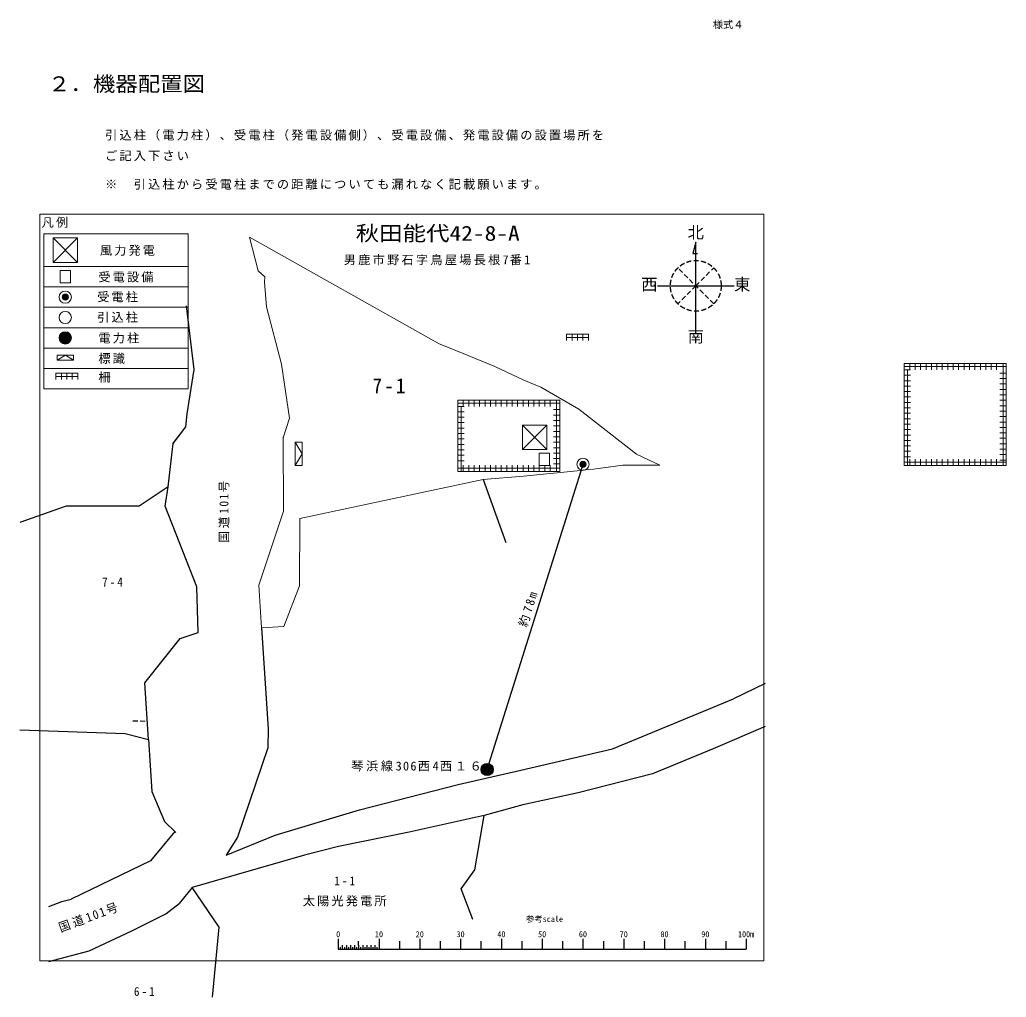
# Model space of a CAD drawing. Units: millimetres, scale not verified. Extents: x -199927 to 377259, y -102463 to 137153.
# Drawn here: x -199927 to 41921, y -102463 to 137153 of the extents above; entities that cross this region are included whole.
import ezdxf
from ezdxf.enums import TextEntityAlignment as Align

# ---------------------------------------------------------------- set-up
doc = ezdxf.new("R2010")
doc.units = ezdxf.units.MM
doc.header["$LTSCALE"] = 1000
doc.linetypes.add('DASHED1', pattern=[1.8, 1.2, -0.6])
for name, color, linetype, lineweight in [('1-0', 7, 'Continuous', 5), ('1-2', 6, 'Continuous', 5), ('1-7', 7, 'Continuous', 9), ('1-9', 3, 'Continuous', 5), ('1-F', 1, 'Continuous', 5), ('F-1', 5, 'Continuous', 9), ('F-4', 1, 'Continuous', 5)]:
    doc.layers.add(name, color=color, linetype=linetype, lineweight=lineweight)
for name, color, linetype in [('1-3', 1, 'Continuous'), ('1-4', 2, 'Continuous'), ('1-5', 1, 'Continuous'), ('1-6', 4, 'Continuous'), ('1-8', 1, 'Continuous'), ('F-2', 1, 'Continuous'), ('F-3', 1, 'Continuous'), ('F-8', 1, 'Continuous'), ('F-F', 4, 'DASHED1')]:
    doc.layers.add(name, color=color, linetype=linetype)
doc.styles.add('ＭＳ ゴシック', font='')
doc.styles.get('ＭＳ ゴシック').set_extended_font_data('MS Gothic')

msp = doc.modelspace()

# ---------------------------------------------------------------- hatches: boundary and pattern name
at = {"layer": '1-3'}
msp.add_hatch(color=230, dxfattribs=at).paths.add_polyline_path([(-83832, -46633, 1), (-86832, -46633, 1)])
at = {"layer": '1-9'}
msp.add_hatch(color=256, dxfattribs=at).paths.add_polyline_path([(-61093, 28175, 1), (-62593, 28175, 1)])
at = {"layer": 'F-4'}
for color, points in [(3, [(-188006, 69156, 1), (-189506, 69156, 1)]), (230, [(-187256, 59156, 1), (-190256, 59156, 1)])]:
    msp.add_hatch(color=color, dxfattribs=at).paths.add_polyline_path(points)

# ---------------------------------------------------------------- linework, layer by layer
at = {"layer": '1-0', "color": 3}
for p, q in [((-70671, 37782), (-76671, 31782)), ((-70671, 31782), (-76671, 37782))]:
    msp.add_line(p, q, dxfattribs=at)
at = {"layer": '1-0'}
for p, q in [((-130678, 33572), (-132388, 33572)), ((-132388, 33572), (-132388, 27872)), ((-130678, 30722), (-132388, 33572)), ((-130678, 33572), (-130678, 27872)), ((-130678, 30722), (-132388, 27872)), ((-130678, 27872), (-132388, 27872))]:
    msp.add_line(p, q, dxfattribs=at)
at = {"layer": '1-0', "color": 3}
msp.add_lwpolyline([(-70671, 31782), (-70671, 37782), (-76671, 37782), (-76671, 31782)], close=True, dxfattribs=at)
at = {"layer": '1-2'}
for p, q in [((-70055, 30905), (-72555, 30905)), ((-72555, 30905), (-72555, 27905)), ((-70055, 30905), (-70055, 27905)), ((-70055, 27905), (-72555, 27905))]:
    msp.add_line(p, q, dxfattribs=at)
at = {"layer": '1-3', "color": 7}
msp.add_circle((-85332, -46633), 1500, dxfattribs=at)
at = {"layer": '1-4'}
msp.add_line((-85332, -46633), (-61922, 27919), dxfattribs=at)
at = {"layer": '1-6'}
for p, q in [((-157202, 51451), (-159049, 67017)), ((-158873, 40546), (-157202, 51451)), ((-158873, 40546), (-157202, 51451)), ((-157202, 51451), (-157282, 52123)), ((-159225, 37379), (-158873, 40546)), ((-162303, 33246), (-159225, 37379)), ((-162303, 33246), (-161136, 34813)), ((-135307, 34657), (-135258, 34813)), ((-163501, 22693), (-162303, 33246)), ((-163501, 22693), (-162303, 33246)), ((-86280, 24471), (-80795, 9040)), ((-163501, 22693), (-170663, 17890)), ((-164287, 17890), (-163501, 22693)), ((-188564, 17896), (-199927, 13933)), ((-170663, 17890), (-188564, 17896)), ((-156514, -1871), (-164287, 17890)), ((-156150, -13013), (-156514, -1871)), ((-140617, -11875), (-139045, -36670)), ((-17195, -25592), (-24909, -29306)), ((-54623, -41597), (-24909, -29306)), ((-17195, -36090), (-29912, -41597)), ((-199927, -36944), (-174079, -37800)), ((-139045, -36670), (-139091, -41319)), ((-168386, -39249), (-167546, -52024)), ((-139091, -41319), (-146509, -63221)), ((-77093, -46795), (-54623, -41597)), ((-29912, -41597), (-44832, -47658)), ((-92460, -50327), (-77093, -46795)), ((-44832, -47658), (-63015, -52321)), ((-167546, -52024), (-164430, -59379)), ((-63015, -52321), (-76563, -55273)), ((-76563, -55273), (-86101, -57922)), ((-86101, -57922), (-104471, -61985)), ((-88331, -71227), (-86101, -57922)), ((-164430, -59379), (-161661, -62062)), ((-161870, -61860), (-167882, -69050)), ((-167882, -69050), (-187311, -78412)), ((-91715, -75859), (-88331, -71227)), ((-157637, -75586), (-160847, -79454)), ((-151036, -85300), (-157637, -75586)), ((-88849, -83439), (-91715, -75859)), ((-192816, -80185), (-189614, -79009)), ((-189614, -79009), (-187311, -78412)), ((-164081, -81989), (-160847, -79454)), ((-152678, -102463), (-151036, -85300)), ((-192816, -93675), (-182914, -91120))]:
    msp.add_line(p, q, dxfattribs=at)
at = {"layer": '1-6', "linetype": 'DASHED1'}
msp.add_line((-172177, -34672), (-168665, -34770), dxfattribs=at)
at = {"layer": '1-6'}
for points in [[(-169251, -25357), (-160575, -14527), (-156150, -13013)], [(-174079, -37800), (-168386, -39249), (-169251, -25357)], [(-146509, -63221), (-149336, -67637), (-137325, -62692), (-116659, -56509), (-92460, -50327)], [(-104471, -61985), (-121781, -65518), (-130083, -67637), (-157637, -75586)], [(-182914, -91120), (-172451, -86174), (-164081, -81989)]]:
    msp.add_lwpolyline(points, dxfattribs=at)
at = {"layer": '1-7', "color": 5}
for p, q in [((-143634, 83889), (-97142, 57735)), ((-143634, 83889), (-141486, 75636)), ((-141486, 75636), (-139827, 74128)), ((-139827, 74128), (-139916, 72818)), ((-139449, 66808), (-139916, 72818)), ((-135715, 52745), (-139449, 66808)), ((-97142, 57735), (-94406, 56633)), ((-83428, 52163), (-94406, 56633)), ((-133789, 39500), (-135715, 52745)), ((-76359, 48780), (-83428, 52163)), ((-72176, 47067), (-76359, 48780)), ((-62876, 41667), (-72176, 47067)), ((-135307, 34657), (-133789, 39500)), ((-135248, 16685), (-135307, 34657)), ((-76469, 25289), (-62484, 26697)), ((-60536, 26894), (-62484, 26697)), ((-60536, 26894), (-59249, 27023)), ((-131246, 14902), (-86280, 24471)), ((-131246, 14902), (-86280, 24471)), ((-86280, 24471), (-76469, 25289)), ((-141277, -1484), (-135248, 16685)), ((-131246, 14902), (-131309, -1619)), ((-141277, -1484), (-140617, -11875)), ((-131309, -1619), (-135167, -11545)), ((-135167, -11545), (-140617, -11875))]:
    msp.add_line(p, q, dxfattribs=at)
at = {"layer": '1-7'}
for p, q in [((-159225, 37379), (-158873, 40546)), ((-135248, 16685), (-135307, 34657)), ((-92460, -50327), (-77093, -46795)), ((-88331, -71227), (-86101, -57922))]:
    msp.add_line(p, q, dxfattribs=at)
at = {"layer": '1-7', "color": 6, "lineweight": 5}
msp.add_line((-131099, 33572), (-132388, 33572), dxfattribs=at)
at = {"layer": '1-7', "color": 5}
msp.add_lwpolyline([(-59249, 27023), (-52094, 28001), (-43027, 27957), (-48760, 30668), (-62876, 41667)], dxfattribs=at)
at = {"layer": '1-7'}
msp.add_lwpolyline([(-76563, -55273), (-86101, -57922), (-104471, -61985)], dxfattribs=at)
at = {"layer": '1-8'}
for p, q in [((-121850, -88177), (-121850, -90681)), ((-116850, -89681), (-116850, -88724)), ((-111850, -88177), (-111850, -90681)), ((-106850, -88724), (-106850, -90681)), ((-101850, -88177), (-101850, -90681)), ((-96850, -88724), (-96850, -90681)), ((-91850, -88177), (-91850, -90681)), ((-86850, -88724), (-86850, -90681)), ((-81850, -88177), (-81850, -90681)), ((-76850, -88724), (-76850, -90681)), ((-71850, -88177), (-71850, -90681)), ((-66850, -88724), (-66850, -90681)), ((-61850, -88177), (-61850, -90681)), ((-56850, -88724), (-56850, -90681)), ((-51850, -88177), (-51850, -90681)), ((-46850, -88724), (-46850, -90681)), ((-41850, -88177), (-41850, -90681)), ((-36850, -88724), (-36850, -90681)), ((-31850, -88177), (-31850, -90681)), ((-26850, -88724), (-26850, -90681)), ((-21850, -88177), (-21850, -90681)), ((-121850, -89681), (-121850, -90681)), ((-121850, -90681), (-21850, -90681)), ((-121350, -90181), (-121350, -90681)), ((-120850, -89681), (-120850, -90681)), ((-120350, -90181), (-120350, -90681)), ((-119850, -89681), (-119850, -90681)), ((-119350, -90181), (-119350, -90681)), ((-118850, -89681), (-118850, -90681)), ((-118350, -90181), (-118350, -90681)), ((-117850, -89681), (-117850, -90681)), ((-117350, -90181), (-117350, -90681)), ((-116850, -89681), (-116850, -90681)), ((-116350, -90181), (-116350, -90681)), ((-115850, -89681), (-115850, -90681)), ((-115350, -90181), (-115350, -90681)), ((-114850, -89681), (-114850, -90681)), ((-114350, -90181), (-114350, -90681)), ((-113850, -89681), (-113850, -90681)), ((-113350, -90181), (-113350, -90681)), ((-112850, -89681), (-112850, -90681)), ((-112350, -90181), (-112350, -90681))]:
    msp.add_line(p, q, dxfattribs=at)
at = {"layer": '1-9', "color": 7}
msp.add_circle((-61843, 28175), 1500, dxfattribs=at)
at = {"layer": '1-9', "color": 134}
msp.add_circle((-61843, 28175), 1500, dxfattribs=at)
at = {"layer": '1-9'}
msp.add_circle((-61843, 28175), 750, dxfattribs=at)
at = {"layer": '1-F'}
for p, q in [((-65860, 60076), (-65860, 58520)), ((-65860, 59298), (-60534, 59298)), ((-64529, 60076), (-64529, 58520)), ((-63197, 60076), (-63197, 58520)), ((-61866, 60076), (-61866, 58520)), ((-60534, 60076), (-60534, 58520)), ((16921, 52891), (16921, 51335)), ((16921, 52113), (22247, 52113)), ((16921, 51335), (18477, 51335)), ((17699, 46008), (17699, 51335)), ((18252, 52891), (18252, 51335)), ((19584, 52891), (19584, 51335)), ((20915, 52891), (20915, 51335)), ((22247, 52891), (22247, 51335)), ((22247, 52891), (22247, 51335)), ((22247, 52113), (27573, 52113)), ((23579, 52891), (23579, 51335)), ((24910, 52891), (24910, 51335)), ((26242, 52891), (26242, 51335)), ((27573, 52891), (27573, 51335)), ((27573, 52891), (27573, 51335)), ((27573, 52113), (32900, 52113)), ((28905, 52891), (28905, 51335)), ((30236, 52891), (30236, 51335)), ((31568, 52891), (31568, 51335)), ((32900, 52891), (32900, 51335)), ((32900, 52891), (32900, 51335)), ((32900, 52113), (38226, 52113)), ((34231, 52891), (34231, 51335)), ((35563, 52891), (35563, 51335)), ((36894, 52891), (36894, 51335)), ((38226, 52891), (38226, 51335)), ((38226, 52891), (38226, 51335)), ((38226, 52113), (41921, 52113)), ((39558, 52891), (39558, 51335)), ((41143, 52891), (41143, 49196)), ((16921, 50003), (18477, 50003)), ((16921, 48671), (18477, 48671)), ((41921, 50528), (40365, 50528)), ((41921, 49196), (40365, 49196)), ((41921, 49196), (40365, 49196)), ((41143, 49196), (41143, 43870)), ((16921, 47340), (18477, 47340)), ((16921, 46008), (18477, 46008)), ((16921, 46008), (18477, 46008)), ((17699, 40682), (17699, 46008)), ((41921, 47864), (40365, 47864)), ((41921, 46533), (40365, 46533)), ((-92525, 43939), (-92525, 42383)), ((-91193, 43939), (-91193, 42383)), ((-89862, 43939), (-89862, 42383)), ((-88530, 43939), (-88530, 42383)), ((-87199, 43939), (-87199, 42383)), ((-87199, 43939), (-87199, 42383)), ((-85867, 43939), (-85867, 42383)), ((-84535, 43939), (-84535, 42383)), ((-83204, 43939), (-83204, 42383)), ((-81872, 43939), (-81872, 42383)), ((-81872, 43939), (-81872, 42383)), ((-80541, 43939), (-80541, 42383)), ((-79209, 43939), (-79209, 42383)), ((-77878, 43939), (-77878, 42383)), ((-76546, 43939), (-76546, 42383)), ((-76546, 43939), (-76546, 42383)), ((-75214, 43939), (-75214, 42383)), ((-73883, 43939), (-73883, 42383)), ((-72551, 43939), (-72551, 42383)), ((-71220, 43939), (-71220, 42383)), ((-71220, 43939), (-71220, 42383)), ((-69888, 43939), (-69888, 42383)), ((-68303, 43939), (-68303, 40245)), ((16921, 44677), (18477, 44677)), ((41921, 45201), (40365, 45201)), ((41921, 43870), (40365, 43870)), ((41921, 43870), (40365, 43870)), ((41143, 43870), (41143, 38543)), ((-92525, 43161), (-87199, 43161)), ((-92525, 42383), (-90969, 42383)), ((-91747, 37057), (-91747, 42383)), ((-87199, 43161), (-81872, 43161)), ((-81872, 43161), (-76546, 43161)), ((-76546, 43161), (-71220, 43161)), ((-71220, 43161), (-67525, 43161)), ((-67525, 41576), (-69081, 41576)), ((16921, 43345), (18477, 43345)), ((16921, 42013), (18477, 42013)), ((41921, 42538), (40365, 42538)), ((41921, 41206), (40365, 41206)), ((-92525, 41052), (-90969, 41052)), ((-92525, 39720), (-90969, 39720)), ((-67525, 40245), (-69081, 40245)), ((-67525, 40245), (-69081, 40245)), ((-67525, 38913), (-69081, 38913)), ((-68303, 40245), (-68303, 34918)), ((16921, 40682), (18477, 40682)), ((16921, 40682), (18477, 40682)), ((16921, 39350), (18477, 39350)), ((17699, 35356), (17699, 40682)), ((41921, 39875), (40365, 39875)), ((-92525, 38389), (-90969, 38389)), ((-92525, 37057), (-90969, 37057)), ((-92525, 37057), (-90969, 37057)), ((-91747, 31731), (-91747, 37057)), ((-67525, 37582), (-69081, 37582)), ((16921, 38019), (18477, 38019)), ((16921, 36687), (18477, 36687)), ((41921, 38543), (40365, 38543)), ((41921, 38543), (40365, 38543)), ((41921, 37212), (40365, 37212)), ((41143, 38543), (41143, 33217)), ((-92525, 35725), (-90969, 35725)), ((-92525, 34394), (-90969, 34394)), ((-67525, 36250), (-69081, 36250)), ((-67525, 34918), (-69081, 34918)), ((-67525, 34918), (-69081, 34918)), ((-68303, 34918), (-68303, 29592)), ((16921, 35356), (18477, 35356)), ((16921, 35356), (18477, 35356)), ((16921, 34024), (18477, 34024)), ((17699, 30029), (17699, 35356)), ((41921, 35880), (40365, 35880)), ((41921, 34549), (40365, 34549)), ((-92525, 33062), (-90969, 33062)), ((-92525, 31731), (-90969, 31731)), ((-92525, 31731), (-90969, 31731)), ((-91747, 26404), (-91747, 31731)), ((-67525, 33587), (-69081, 33587)), ((-67525, 32255), (-69081, 32255)), ((16921, 32692), (18477, 32692)), ((41921, 33217), (40365, 33217)), ((41921, 33217), (40365, 33217)), ((41921, 31885), (40365, 31885)), ((41143, 33217), (41143, 27891)), ((-92525, 30399), (-90969, 30399)), ((-92525, 29067), (-90969, 29067)), ((-67525, 30924), (-69081, 30924)), ((-67525, 29592), (-69081, 29592)), ((-67525, 29592), (-69081, 29592)), ((-68303, 29592), (-68303, 26439)), ((16921, 31361), (18477, 31361)), ((16921, 30029), (18477, 30029)), ((16921, 30029), (18477, 30029)), ((17699, 27891), (17699, 30029)), ((18252, 27891), (18252, 29447)), ((19584, 27891), (19584, 29447)), ((20915, 27891), (20915, 29447)), ((22247, 27891), (22247, 29447)), ((22247, 27891), (22247, 29447)), ((23579, 27891), (23579, 29447)), ((24910, 27891), (24910, 29447)), ((26242, 27891), (26242, 29447)), ((27573, 27891), (27573, 29447)), ((27573, 27891), (27573, 29447)), ((28905, 27891), (28905, 29447)), ((30236, 27891), (30236, 29447)), ((31568, 27891), (31568, 29447)), ((32900, 27891), (32900, 29447)), ((32900, 27891), (32900, 29447)), ((34231, 27891), (34231, 29447)), ((35563, 27891), (35563, 29447)), ((36894, 27891), (36894, 29447)), ((38226, 27891), (38226, 29447)), ((38226, 27891), (38226, 29447)), ((39558, 27891), (39558, 29447)), ((41921, 30554), (40365, 30554)), ((41921, 29222), (40365, 29222)), ((-92525, 27246), (-92525, 27217)), ((-87199, 27217), (-92525, 27217)), ((-91193, 26439), (-91193, 27995)), ((-89862, 26439), (-89862, 27995)), ((-88530, 26439), (-88530, 27995)), ((-87199, 26439), (-87199, 27995)), ((-87199, 26439), (-87199, 27995)), ((-81872, 27217), (-87199, 27217)), ((-85867, 26439), (-85867, 27995)), ((-84535, 26439), (-84535, 27995)), ((-83204, 26439), (-83204, 27995)), ((-81872, 26439), (-81872, 27995)), ((-81872, 26439), (-81872, 27995)), ((-76546, 27217), (-81872, 27217)), ((-80541, 26439), (-80541, 27995)), ((-79209, 26439), (-79209, 27995)), ((-77878, 26439), (-77878, 27995)), ((-76546, 26439), (-76546, 27995)), ((-76546, 26439), (-76546, 27995)), ((-71220, 27217), (-76546, 27217)), ((-75214, 26439), (-75214, 27995)), ((-73883, 26439), (-73883, 27995)), ((-72551, 26439), (-72551, 27995)), ((-71220, 26439), (-71220, 27995)), ((-71220, 26439), (-71220, 27995)), ((-67525, 27217), (-71220, 27217)), ((-69888, 26439), (-69888, 27995)), ((-67525, 28260), (-69081, 28260)), ((16921, 28698), (16921, 28669)), ((22247, 28669), (16921, 28669)), ((27573, 28669), (22247, 28669)), ((32900, 28669), (27573, 28669)), ((38226, 28669), (32900, 28669)), ((41921, 28669), (38226, 28669)), ((40365, 27891), (41921, 27891)), ((-69081, 26439), (-67525, 26439))]:
    msp.add_line(p, q, dxfattribs=at)
at = {"layer": '1-F', "color": 3}
for p, q in [((-65860, 60076), (-60534, 60076)), ((16921, 52891), (22247, 52891)), ((16921, 52891), (16921, 27891)), ((16921, 52891), (41921, 52891)), ((16921, 46008), (16921, 51335)), ((22247, 52891), (27573, 52891)), ((27573, 52891), (32900, 52891)), ((32900, 52891), (38226, 52891)), ((41921, 27891), (41921, 52891)), ((41921, 49196), (41921, 43870)), ((16921, 40682), (16921, 46008)), ((-92525, 26439), (-92525, 43939)), ((-67525, 43939), (-92525, 43939)), ((-92525, 43939), (-87199, 43939)), ((-92525, 43939), (-67525, 43939)), ((-87199, 43939), (-81872, 43939)), ((-81872, 43939), (-76546, 43939)), ((-76546, 43939), (-71220, 43939)), ((-67525, 43939), (-67525, 26439)), ((41921, 43870), (41921, 38543)), ((-92525, 37057), (-92525, 42383)), ((-67525, 40245), (-67525, 34918)), ((16921, 35356), (16921, 40682)), ((-92525, 31731), (-92525, 37057)), ((41921, 38543), (41921, 33217)), ((-67525, 34918), (-67525, 29592)), ((16921, 30029), (16921, 35356)), ((-92525, 26404), (-92525, 31731)), ((41921, 27891), (16921, 27891)), ((27573, 27891), (22247, 27891)), ((32900, 27891), (27573, 27891)), ((38226, 27891), (32900, 27891)), ((-92525, 26439), (-67525, 26439)), ((-67525, 26439), (-92525, 26439)), ((-81872, 26439), (-87199, 26439)), ((-76546, 26439), (-81872, 26439)), ((-71220, 26439), (-76546, 26439))]:
    msp.add_line(p, q, dxfattribs=at)
at = {"layer": 'F-1'}
for p, q in [((-195000, -93500), (-195000, 89500)), ((-195000, 89500), (-17500, 89500)), ((-17500, -93500), (-17500, 89500)), ((-195000, -93500), (-17500, -93500))]:
    msp.add_line(p, q, dxfattribs=at)
at = {"layer": 'F-4'}
for p, q in [((-194054, 84656), (-158641, 84656)), ((-194054, 84656), (-194054, 46656)), ((-158641, 84656), (-158641, 46656)), ((-194054, 76656), (-158641, 76656)), ((-158641, 71656), (-194054, 71656)), ((-158641, 66656), (-194054, 66656)), ((-158641, 61656), (-194054, 61656)), ((-158641, 56656), (-194054, 56656)), ((-194054, 51656), (-158641, 51656)), ((-191043, 50508), (-191043, 48952)), ((-191043, 49730), (-185716, 49730)), ((-189711, 50508), (-189711, 48952)), ((-188380, 50508), (-188380, 48952)), ((-187048, 50508), (-187048, 48952)), ((-185716, 50508), (-185716, 48952)), ((-194054, 46656), (-158641, 46656))]:
    msp.add_line(p, q, dxfattribs=at)
at = {"layer": 'F-4', "color": 3}
for p, q in [((-191756, 83656), (-191756, 77656)), ((-191043, 50508), (-185716, 50508))]:
    msp.add_line(p, q, dxfattribs=at)
at = {"layer": 'F-4', "color": 6}
for p, q in [((-190006, 75656), (-187506, 75656)), ((-190006, 75656), (-190006, 72656)), ((-187506, 75656), (-187506, 72656)), ((-190006, 72656), (-187506, 72656))]:
    msp.add_line(p, q, dxfattribs=at)
at = {"layer": 'F-4', "color": 7}
for p, q in [((-190715, 54930), (-186715, 54930)), ((-190715, 54930), (-190715, 53730)), ((-188715, 54930), (-190715, 53730)), ((-190715, 53730), (-186715, 53730)), ((-188715, 54930), (-186715, 53730)), ((-186715, 54930), (-186715, 53730))]:
    msp.add_line(p, q, dxfattribs=at)
at = {"layer": 'F-4', "color": 3}
msp.add_lwpolyline([(-185756, 83656), (-191756, 83656), (-185756, 77656)], dxfattribs=at)
msp.add_lwpolyline([(-185756, 83656), (-191756, 77656), (-185756, 77656)], close=True, dxfattribs=at)
at = {"layer": 'F-4', "color": 134}
msp.add_circle((-188756, 69156), 1500, dxfattribs=at)
at = {"layer": 'F-4', "color": 3}
msp.add_circle((-188756, 69156), 750, dxfattribs=at)
at = {"layer": 'F-4', "color": 7}
for centre in [(-188756, 64156), (-188756, 59156)]:
    msp.add_circle(centre, 1500, dxfattribs=at)
at = {"layer": 'F-F'}
for p, q in [((-29789, 67528), (-38586, 76324)), ((-34187, 71926), (-29789, 76324)), ((-34187, 71926), (-38586, 67528))]:
    msp.add_line(p, q, dxfattribs=at)
at = {"layer": 'F-F', "linetype": 'Continuous'}
msp.add_line((-43577, 71926), (-24797, 71926), dxfattribs=at)
msp.add_lwpolyline([(-34187, 61206), (-34187, 82646), (-34939, 79840), (-33762, 79840)], dxfattribs=at)
at = {"layer": 'F-F'}
msp.add_circle((-34187, 71926), 6220, dxfattribs=at)

# ---------------------------------------------------------------- texts
at = {"layer": '1-3', "char_height": 2199, "attachment_point": 7, "style": 'ＭＳ ゴシック'}
for insert, rotation in [((-148510, 8970), 90), ((-189821, -86742), 20.171)]:
    msp.add_mtext('\\T1.24;\\W0.95;国道101号', dxfattribs=dict(at, insert=insert, rotation=rotation))
at = {"layer": '1-3', "insert": (-118665, -47129), "char_height": 2199, "attachment_point": 7, "style": 'ＭＳ ゴシック'}
msp.add_mtext('\\T1.21;琴浜線306西4西１６', dxfattribs=at)
at = {"layer": '1-4', "color": 1, "insert": (-75394, -11942), "char_height": 2199, "attachment_point": 7, "rotation": 72.568, "style": 'ＭＳ ゴシック'}
msp.add_mtext('\\T1.29;\\W0.95;約78m', dxfattribs=at)
at = {"layer": '1-5', "char_height": 2199, "attachment_point": 7, "style": 'ＭＳ ゴシック'}
for s, insert in [('\\T1.38;\\W0.9;7-4', (-179715, -1776)), ('\\T1.38;\\W0.9;1-1', (-122799, -75040)), ('\\T1.17;太陽光発電所', (-130534, -80197)), ('\\T1.38;\\W0.9;6-1', (-171924, -102176))]:
    msp.add_mtext(s, dxfattribs=dict(at, insert=insert))
at = {"layer": '1-7', "color": 1, "insert": (-113448, 45596), "char_height": 3666, "attachment_point": 7, "style": 'ＭＳ ゴシック'}
msp.add_mtext('\\T1.21;\\W0.95;7-1', dxfattribs=at)
at = {"layer": '1-8', "style": 'ＭＳ ゴシック'}
for s, p in [('参考scale', (-75827, -84461)), ('0', (-122350, -88177)), ('10', (-112850, -88177)), ('20', (-102850, -88177)), ('30', (-92850, -88177)), ('40', (-82850, -88177)), ('50', (-72850, -88177)), ('60', (-62850, -88177)), ('70', (-52850, -88177)), ('80', (-42850, -88177)), ('90', (-32850, -88177)), ('100m', (-23850, -88177))]:
    msp.add_text(s, height=1466, dxfattribs=at).set_placement(p, align=Align.BOTTOM_LEFT)
at = {"layer": 'F-2', "style": 'ＭＳ ゴシック', "width": 1.1}
msp.add_text('２．機器配置図', height=3666, dxfattribs=at).set_placement((-193000, 118500), align=Align.BOTTOM_LEFT)
at = {"layer": 'F-2', "char_height": 2199, "attachment_point": 7, "style": 'ＭＳ ゴシック'}
for s, insert in [('\\T1.17;引込柱（電力柱）、受電柱（発電設備側）、受電設備、発電設備の設置場所を', (-179000, 107500)), ('\\T1.17;ご記入下さい', (-179000, 102500)), ('\\T1.17;※\u3000引込柱から受電柱までの距離についても漏れなく記載願います。', (-179000, 95500))]:
    msp.add_mtext(s, dxfattribs=dict(at, insert=insert))
at = {"layer": 'F-3', "style": 'ＭＳ ゴシック'}
msp.add_text('様式４', height=1833, dxfattribs=at).set_placement((-30000, 134500), align=Align.BOTTOM_LEFT)
at = {"layer": 'F-4', "style": 'ＭＳ ゴシック'}
msp.add_text('柵', height=2199, dxfattribs=at).set_placement((-180642, 47782), align=Align.BOTTOM_LEFT)
at = {"layer": 'F-4', "char_height": 2199, "attachment_point": 7, "style": 'ＭＳ ゴシック'}
for s, insert in [('\\T1.17;凡例', (-194549, 86139)), ('\\T1.17;風力発電', (-180282, 79271)), ('\\T1.17;受電設備', (-180666, 72752)), ('\\T1.17;受電柱', (-180946, 67895)), ('\\T1.17;引込柱', (-180946, 62895)), ('\\T1.17;電力柱', (-180642, 57782)), ('\\T1.17;標識', (-180642, 52782))]:
    msp.add_mtext(s, dxfattribs=dict(at, insert=insert))
at = {"layer": 'F-8', "style": 'ＭＳ ゴシック', "width": 1.15}
msp.add_text('秋田能代42-8-A', height=3666, dxfattribs=at).set_placement((-117566, 81874), align=Align.BOTTOM_LEFT)
at = {"layer": 'F-8', "insert": (-120507, 76972), "char_height": 2199, "attachment_point": 7, "style": 'ＭＳ ゴシック'}
msp.add_mtext('\\T1.18;男鹿市野石字鳥屋場長根7番1', dxfattribs=at)
at = {"layer": 'F-F', "color": 1, "style": 'ＭＳ ゴシック'}
for s, p in [('北', (-36190, 82646)), ('西', (-47577, 69929)), ('東', (-24797, 69924)), ('南', (-36190, 57206))]:
    msp.add_text(s, height=2933, dxfattribs=at).set_placement(p, align=Align.BOTTOM_LEFT)

doc.saveas('drawing.dxf')
